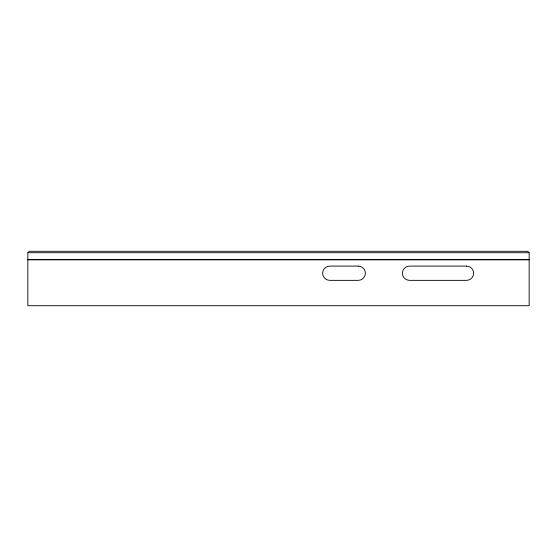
<?xml version="1.0" encoding="UTF-8"?>
<svg xmlns="http://www.w3.org/2000/svg" width="557" height="557" viewBox="0 0 557 557"><rect width="100%" height="100%" fill="white"/><g stroke="black" fill="none" stroke-linecap="round" stroke-linejoin="round"><path stroke-width="0.84" d="M27.85 252.725L29.277 251.298L527.723 251.298L529.15 252.725L529.15 305.702L27.85 305.702L27.85 252.725L529.15 252.725M27.85 259.562L529.15 259.562M27.85 259.841L529.15 259.841M358.255 266.107L329.772 266.107A7.123 7.123 0 0 0 322.649 273.229A7.123 7.123 0 0 0 329.772 280.352L358.255 280.352A7.123 7.123 0 0 0 365.371 273.229A7.123 7.123 0 0 0 358.255 266.107M466.488 266.107L409.52 266.107A7.123 7.123 0 0 0 402.398 273.229A7.123 7.123 0 0 0 409.52 280.352L466.488 280.352A7.123 7.123 0 0 0 473.61 273.229A7.123 7.123 0 0 0 466.488 266.107"/></g></svg>
